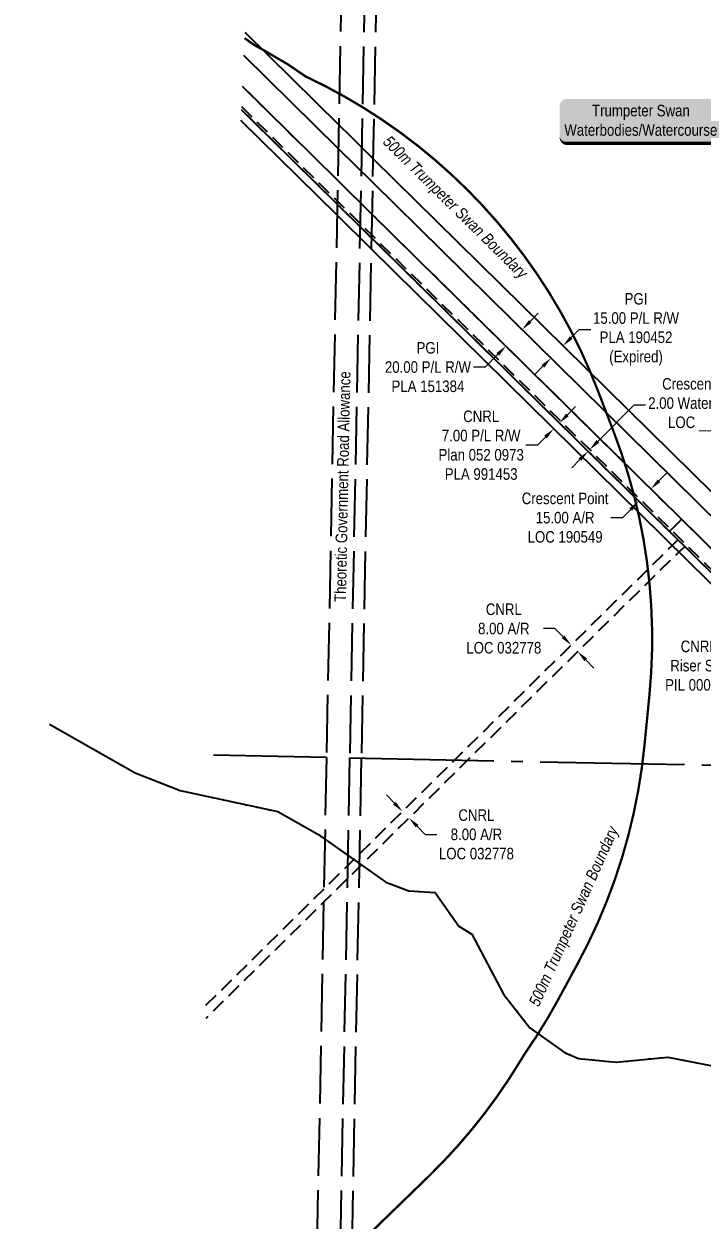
# Model space of a CAD drawing. Extents: x 407404 to 411829, y 6044942 to 6047584.
# Drawn here: x 410612 to 411199, y 6045463 to 6046500 of the extents above; entities that cross this region are included whole.
import ezdxf
from ezdxf.enums import TextEntityAlignment as Align

# ---------------------------------------------------------------- set-up
doc = ezdxf.new("R2010")
doc.units = 0
doc.header["$LTSCALE"] = 5
doc.header["$PDSIZE"] = 0.5
for name, pattern in [('DASHDOT2', [12.7, 6.35, -3.175, 0, -3.175]), ('foc-ACCESSROAD', [3.75, 2.5, -1.25]), ('foc-QUARTERLINE', [33, 25, -3, 2, -3]), ('foc-UNSURVEYED', [12.5, 10, -2.5]), ('foc-WHEELTRACKS', [2, 0.4, -1.6])]:
    doc.linetypes.add(name, pattern=pattern)
doc.layers.get('Defpoints').update_dxf_attribs({"color": 9})
for name, color, linetype in [('AS-WILDLIFE', 131, 'DASHDOT2'), ('AS-WILDLIFE-BLOCK', 131, 'Continuous'), ('C-AR', 13, 'foc-ACCESSROAD'), ('F-AR', 190, 'foc-ACCESSROAD'), ('F-RW', 190, 'Continuous'), ('L-QSEC', 8, 'foc-QUARTERLINE'), ('L-ROAD-T', 7, 'Continuous'), ('L-USEC', 7, 'foc-UNSURVEYED'), ('T-WATER-P3', 160, 'foc-WHEELTRACKS')]:
    doc.layers.add(name, color=color, linetype=linetype)
for name, color, linetype, lineweight in [('C-AR-T', 13, 'Continuous', 9), ('C-RW-T', 13, 'Continuous', 9), ('F-RW-T', 190, 'Continuous', 9), ('F-WS-T', 190, 'Continuous', 9)]:
    doc.layers.add(name, color=color, linetype=linetype, lineweight=lineweight)
doc.styles.add('240', font='ARIALN.TTF', dxfattribs={"height": 30})
doc.styles.add('80', font='ARIALN.TTF', dxfattribs={"height": 10})
doc.styles.add('80CG', font='ARIALN.TTF', dxfattribs={"height": 10})
doc.styles.add('80L', font='ARIALN.TTF', dxfattribs={"height": 10})
doc.styles.add('foc-LtypeFont', font='ARIALN.TTF', dxfattribs={"height": 7.35})
doc.styles.add('POINTNUMBER', font='ARIALN.TTF', dxfattribs={"height": 2.5})
doc.linetypes.add('foc-TOPO-flowdirection-NOLINE', pattern='A,0,[">",foc-LtypeFont,S=0.3,R=0,X=0,Y=-0.945],-20,[">",foc-LtypeFont,S=0.3,R=0,X=0,Y=-0.945],0', length=20)
doc.dimstyles.new('Compass 5 000', dxfattribs={"dimscale": 5, "dimtxt": 9, "dimasz": 2, "dimexe": 0.2, "dimexo": 0.0625, "dimgap": 0.5, "dimtad": 0, "dimtih": 1, "dimtoh": 1, "dimzin": 0, "dimdsep": 46, "dimtxsty": '80CG', "dimcen": 0.1, "dimse1": 1, "dimse2": 1, "dimclrd": 256, "dimclrt": 256, "dimaunit": 1, "dimadec": 4, "dimazin": 0, "dimtfac": 0.06, "dimtofl": 0, "dimtmove": 0, "dimatfit": 1, "dimfxl": 0.2, "dimtolj": 1, "dimtzin": 0, "dimlwd": -1, "dimarcsym": 0})

# ---------------------------------------------------------------- blocks, each defined once
blk = doc.blocks.new('*D44')
at = {"layer": 'Defpoints', "color": 0, "transparency": 16777216}
for p in [(411078.2, 6046221.6), (411078.7, 6046221.1), (411067.6, 6046211)]:
    blk.add_point(p, dxfattribs=at)
at = {"layer": 'F-RW-T', "transparency": 16777216}
for p, q in [((411085.8, 6046228.2), (411092.8, 6046235.3)), ((411092.8, 6046235.3), (411102.8, 6046235.3)), ((411061.2, 6046203.3), (411054.2, 6046196.1))]:
    blk.add_line(p, q, dxfattribs=at)
for points in [[(411084.6, 6046229.3), (411087, 6046227), (411078.7, 6046221.1)], [(411060, 6046204.4), (411062.4, 6046202.1), (411068.2, 6046210.4)]]:
    blk.add_solid(points, dxfattribs=at)
at = {"layer": 'F-RW-T', "transparency": 16777216, "insert": (411141.9, 6046235.3), "char_height": 10, "attachment_point": 5, "style": '80CG'}
blk.add_mtext('\\A1;PGI\\P15.00 P/L R/W\\PPLA 190452\\P(Expired)', dxfattribs=at)
blk = doc.blocks.new('*D45')
at = {"layer": 'Defpoints', "color": 0, "transparency": 16777216}
for p in [(411044.9, 6046233.4), (411029.2, 6046220.8), (411030.9, 6046219.1)]:
    blk.add_point(p, dxfattribs=at)
at = {"layer": 'F-RW-T', "transparency": 16777216}
for p, q in [((411050.3, 6046242.1), (411057.3, 6046249.3)), ((411022.2, 6046213.7), (411011.3, 6046202.6)), ((411011.3, 6046202.6), (411001.3, 6046202.6))]:
    blk.add_line(p, q, dxfattribs=at)
for points in [[(411049.1, 6046243.3), (411051.4, 6046241), (411043.2, 6046235)], [(411021, 6046214.8), (411023.4, 6046212.5), (411029.2, 6046220.8)]]:
    blk.add_solid(points, dxfattribs=at)
at = {"layer": 'F-RW-T', "transparency": 16777216, "insert": (410961.7, 6046202.6), "char_height": 10, "attachment_point": 5, "style": '80CG'}
blk.add_mtext('\\A1;PGI\\P20.00 P/L R/W\\PPLA 151384', dxfattribs=at)
blk = doc.blocks.new('*D46')
at = {"layer": 'Defpoints', "color": 0, "transparency": 16777216}
for p in [(411070.6, 6046149.1), (411070.9, 6046148.9), (411075.8, 6046153.8)]:
    blk.add_point(p, dxfattribs=at)
at = {"layer": 'F-RW-T', "transparency": 16777216}
for p, q in [((411082.6, 6046161.3), (411089.6, 6046168.4)), ((411063.6, 6046142), (411056.6, 6046134.9)), ((411056.6, 6046134.9), (411046.6, 6046134.9))]:
    blk.add_line(p, q, dxfattribs=at)
for points in [[(411081.4, 6046162.4), (411083.7, 6046160.1), (411075.5, 6046154.1)], [(411062.4, 6046143.2), (411064.8, 6046140.9), (411070.6, 6046149.1)]]:
    blk.add_solid(points, dxfattribs=at)
at = {"layer": 'F-RW-T', "transparency": 16777216, "insert": (411007.8, 6046134.9), "char_height": 10, "attachment_point": 5, "style": '80CG'}
blk.add_mtext('\\A1;CNRL\\P7.00 P/L R/W\\PPlan 052 0973\\PPLA 991453', dxfattribs=at)
blk = doc.blocks.new('*D47')
at = {"layer": 'C-AR-T', "transparency": 16777216}
for p, q in [((411161.8, 6046104.1), (411168.8, 6046111.2)), ((411137.3, 6046079.2), (411130.2, 6046072.1)), ((411130.2, 6046072.1), (411120.2, 6046072.1))]:
    blk.add_line(p, q, dxfattribs=at)
for points in [[(411160.6, 6046105.2), (411163, 6046102.9), (411154.8, 6046097)], [(411136.1, 6046080.4), (411138.5, 6046078), (411144.3, 6046086.3)]]:
    blk.add_solid(points, dxfattribs=at)
at = {"layer": 'Defpoints', "color": 0, "transparency": 16777216}
for p in [(411153.3, 6046098.4), (411142.8, 6046087.8), (411144.3, 6046086.3)]:
    blk.add_point(p, dxfattribs=at)
at = {"layer": 'C-AR-T', "transparency": 16777216, "insert": (411080.5, 6046072.1), "char_height": 10, "attachment_point": 5, "style": '80CG'}
blk.add_mtext('\\A1;Crescent Point\\P15.00 A/R\\PLOC 190549', dxfattribs=at)
blk = doc.blocks.new('*D48')
at = {"layer": 'Defpoints', "color": 0, "transparency": 16777216}
for p in [(411086, 6045962), (411085.8, 6045961.7), (411091.7, 6045956.3)]:
    blk.add_point(p, dxfattribs=at)
at = {"layer": 'F-RW-T', "transparency": 16777216}
for p, q in [((411071.7, 6045976), (411061.7, 6045976)), ((411078.7, 6045968.8), (411071.7, 6045976)), ((411098.4, 6045948.9), (411105.4, 6045941.8))]:
    blk.add_line(p, q, dxfattribs=at)
for points in [[(411079.9, 6045970), (411077.6, 6045967.7), (411085.8, 6045961.7)], [(411099.6, 6045950.1), (411097.2, 6045947.7), (411091.4, 6045956)]]:
    blk.add_solid(points, dxfattribs=at)
at = {"layer": 'F-RW-T', "transparency": 16777216, "insert": (411027.4, 6045976), "char_height": 10, "attachment_point": 5, "style": '80CG'}
blk.add_mtext('\\A1;CNRL\\P8.00 A/R\\PLOC 032778', dxfattribs=at)
blk = doc.blocks.new('*D50')
at = {"layer": 'Defpoints', "color": 0, "transparency": 16777216}
for p in [(410943.7, 6045821.5), (410945.3, 6045811.8), (410949.3, 6045815.8)]:
    blk.add_point(p, dxfattribs=at)
at = {"layer": 'F-RW-T', "transparency": 16777216}
for p, q in [((410932.7, 6045824.7), (410925.7, 6045831.8)), ((410952.3, 6045804.7), (410959.4, 6045797.6)), ((410959.4, 6045797.6), (410969.4, 6045797.6))]:
    blk.add_line(p, q, dxfattribs=at)
for points in [[(410933.9, 6045825.8), (410931.5, 6045823.5), (410939.7, 6045817.5)], [(410953.5, 6045805.9), (410951.2, 6045803.6), (410945.3, 6045811.8)]]:
    blk.add_solid(points, dxfattribs=at)
at = {"layer": 'F-RW-T', "transparency": 16777216, "insert": (411003.7, 6045797.6), "char_height": 10, "attachment_point": 5, "style": '80CG'}
blk.add_mtext('\\A1;CNRL\\P8.00 A/R\\PLOC 032778', dxfattribs=at)
blk = doc.blocks.new('*U63')
h = blk.add_hatch(color=255)
edge = h.paths.add_edge_path()
edge.add_line((-64, -20), (64, -20))
edge.add_arc((64, -14), 6, 270, 360)
edge.add_line((70, -14), (70, 12.5))
edge.add_arc((64, 12.5), 6, 0, 90)
edge.add_line((64, 18.5), (-64, 18.5))
edge.add_arc((-64, 12.5), 6, 90, 180)
edge.add_line((-70, 12.5), (-70, -14))
edge.add_arc((-64, -14), 6, 180, 270)
at = {"color": 131, "flags": 128}
blk.add_lwpolyline([(-64, -20, 3, 3, 0), (64, -20, 3, 3, 0.414214), (70, -14, 3, 3, 0), (70, 12.5, 3, 0, 0.414214), (64, 18.5, 0, 0, 0), (-64, 18.5, 0, 0, 0.414214), (-70, 12.5, 0, 0, 0), (-70, -14, 0, 3, 0.414214)], format="xyseb", close=True, dxfattribs=at)
at = {"color": 131, "style": '80'}
blk.add_attdef('ENTER_TEXT_001', (-36, -5), '', height=10, dxfattribs=at)
blk = doc.blocks.new('*D73')
at = {"layer": 'C-RW-T', "transparency": 16777216}
for p, q in [((411108.8, 6046138.2), (411140.2, 6046170)), ((411140.2, 6046170), (411150.2, 6046170)), ((411093.3, 6046122.5), (411086.3, 6046115.4))]:
    blk.add_line(p, q, dxfattribs=at)
for points in [[(411107.6, 6046139.4), (411110, 6046137), (411101.8, 6046131.1)], [(411092.2, 6046123.7), (411094.5, 6046121.4), (411100.4, 6046129.6)]]:
    blk.add_solid(points, dxfattribs=at)
at = {"layer": 'Defpoints', "color": 0, "transparency": 16777216}
for p in [(410936.9, 6046290.9), (410938.3, 6046292.3), (411101.8, 6046131.1)]:
    blk.add_point(p, dxfattribs=at)
at = {"layer": 'C-RW-T', "transparency": 16777216, "insert": (411202.1, 6046170), "char_height": 10, "attachment_point": 5, "style": '80CG'}
blk.add_mtext('\\A1;Crescent Point\\P2.00 Waterline R/W\\PLOC ______', dxfattribs=at)

msp = doc.modelspace()

# ---------------------------------------------------------------- linework, layer by layer
at = {"layer": 'AS-WILDLIFE', "const_width": 2.001, "flags": 128}
msp.add_lwpolyline([(410763.603, 6045346.295), (410769.69, 6045349.432), (410785.097, 6045358.101), (410800.177, 6045367.329), (410814.908, 6045377.103), (410820.119, 6045380.532), (410844.775, 6045397.355), (410858.697, 6045407.221), (410872.275, 6045417.555), (410885.492, 6045428.347), (410898.333, 6045439.584), (410910.783, 6045451.253), (410961.688, 6045500.62), (410974.708, 6045513.722), (410987.236, 6045527.297), (410999.253, 6045541.325), (411010.745, 6045555.788), (411021.694, 6045570.665), (411032.086, 6045585.936), (411041.907, 6045601.581), (411045.143, 6045606.954), (411055.482, 6045622.292), (411065.214, 6045638.022), (411074.326, 6045654.119), (411091.358, 6045685.597), (411100.473, 6045703.275), (411108.877, 6045721.301), (411116.558, 6045739.646), (411123.503, 6045758.283), (411129.701, 6045777.181), (411135.143, 6045796.311), (411139.82, 6045815.642), (411143.724, 6045835.144), (411146.849, 6045854.786), (411149.191, 6045874.537), (411153.477, 6045918.082), (411155, 6045937.38), (411155.775, 6045956.722), (411155.8, 6045976.079), (411155.076, 6045995.422), (411153.604, 6046014.724), (411151.386, 6046033.953), (411148.425, 6046053.083), (411144.726, 6046072.083), (411140.294, 6046090.927), (411135.136, 6046109.584), (411129.259, 6046128.028), (411122.673, 6046146.23), (411108.904, 6046182.098), (411101.755, 6046199.76), (411093.934, 6046217.135), (411085.453, 6046234.197), (411076.324, 6046250.922), (411066.562, 6046267.285), (411056.18, 6046283.262), (411045.193, 6046298.83), (411033.618, 6046313.965), (411021.472, 6046328.646), (411008.772, 6046342.85), (410995.538, 6046356.558), (410981.788, 6046369.748), (410967.543, 6046382.403), (410952.823, 6046394.502), (410937.651, 6046406.028), (410922.049, 6046416.965), (410906.039, 6046427.296), (410889.644, 6046437.006), (410872.89, 6046446.08), (410855.801, 6046454.507), (410840.863, 6046464.723), (410820.049, 6046476.942), (410811.346, 6046481.772), (410804.144, 6046486.877), (410802.868, 6046487.746)], dxfattribs=at)
at = {"layer": 'C-AR', "flags": 128}
for points in [[(411679.032, 6044943.707), (411617.977, 6045035.71), (411614.271, 6045045.171), (411554.463, 6045197.87), (411565.547, 6045274.434), (411622.056, 6045456.108), (411663.225, 6045554.302), (411666.145, 6045561.271), (411437.224, 6045792.346), (411375.921, 6045854.29), (411224.428, 6046007.208), (411219.487, 6046012.173), (411210.212, 6046021.319), (411184.135, 6046047.032), (411178.151, 6046052.933), (411170.899, 6046060.084), (411181.4, 6046070.689), (411220.778, 6046031.851), (411223.061, 6046029.599), (411227.797, 6046024.919), (411229.97, 6046022.771), (411234.945, 6046017.769), (411237.217, 6046015.484), (411397.34, 6045853.866), (411440.003, 6045810.803), (411441.096, 6045818.066), (411443.022, 6045836.173), (411443.74, 6045842.965), (411444.767, 6045852.929), (411445.03, 6045855.456), (411448.236, 6045886.603), (411450.818, 6045913.694), (411452.038, 6045941.667), (411452.11, 6045990.423), (411449.524, 6046035.037), (411442.924, 6046087.068), (411434.454, 6046138.525), (411412.73, 6046215.72), (411400.773, 6046251.277), (411399.31, 6046255.63), (411398.299, 6046258.636), (411395.767, 6046266.166), (411382.067, 6046306.908), (411362.374, 6046353.557), (411323.495, 6046423.608), (411290.961, 6046471.984), (411257.468, 6046515.667), (411217.054, 6046560.91), (411185.217, 6046591.653), (411143.447, 6046627.209), (411110.362, 6046651.777), (411092.432, 6046664.328), (411089.669, 6046666.268), (411068.529, 6046680.098), (411046.963, 6046693.255), (411043.04, 6046695.478), (411024.993, 6046705.723), (411003.951, 6046717.637), (410970.399, 6046737.086), (410944.238, 6046754.708), (410921.631, 6046768.418), (410912.912, 6046773.706), (410891.796, 6046785.509), (410885.827, 6046788.846), (410833.205, 6046814.644), (410779.154, 6046835.329), (410734.799, 6046849.723), (410674.033, 6046866.317), (410626.259, 6046876.896), (410598.976, 6046881.083), (410584.112, 6046883.468), (410547.791, 6046919.707), (410532.181, 6046935.283), (410487.459, 6046979.905), (410476.843, 6046990.498), (410484.501, 6046998.17), (410487.435, 6047001.109), (410498.053, 6046990.515), (410547.69, 6046940.988), (410563.3, 6046925.413), (410584.05, 6046904.708), (410591.354, 6046897.421), (410599.019, 6046896.245), (410629.021, 6046891.642), (410677.631, 6046880.877), (410739.091, 6046864.093), (410784.151, 6046849.471), (410839.197, 6046828.405), (410892.127, 6046802.456), (410892.79, 6046802.131), (410920.459, 6046786.664), (410921.969, 6046785.748), (410952.318, 6046767.343), (410978.356, 6046749.804), (411011.405, 6046730.647), (411032.38, 6046718.77), (411054.57, 6046706.178), (411073.081, 6046694.881), (411076.54, 6046692.775), (411098.076, 6046678.685), (411119.262, 6046663.795), (411152.787, 6046638.949), (411195.294, 6046602.765), (411227.867, 6046571.311), (411269.025, 6046525.236), (411303.143, 6046480.738), (411336.294, 6046431.444), (411375.874, 6046360.129), (411395.984, 6046312.493), (411407.648, 6046277.856), (411410.204, 6046270.266), (411410.909, 6046268.172), (411411.194, 6046267.324), (411412.681, 6046262.91), (411426.986, 6046220.43), (411449.111, 6046141.78), (411457.765, 6046089.229), (411464.468, 6046036.417), (411467.109, 6045990.846), (411467.04, 6045941.331), (411465.786, 6045912.655), (411463.161, 6045885.123), (411459.814, 6045852.632), (411458.669, 6045841.44), (411456.642, 6045822.429), (411455.976, 6045816.155), (411453.165, 6045797.517), (411683.848, 6045564.703), (411677.576, 6045549.742), (411674.652, 6045542.766), (411636.165, 6045450.97), (411580.221, 6045271.112), (411569.875, 6045199.647), (411630.504, 6045044.852), (411631.361, 6045042.669), (411680.808, 6044968.157), (411697.272, 6044943.346)], [(410801.063, 6046445.82), (410883.579, 6046364.436), (410913.176, 6046335.243), (411181.4, 6046070.689), (411170.899, 6046060.085), (410912.774, 6046314.629), (410883.176, 6046343.817), (410800.194, 6046425.646)], [(410800.31, 6046428.34), (410884.58, 6046345.241), (410914.179, 6046316.053), (411172.303, 6046061.509), (411179.555, 6046054.357), (411185.54, 6046048.456), (411211.617, 6046022.743), (411220.898, 6046013.59), (411225.847, 6046008.618), (411377.341, 6045855.698), (411438.646, 6045793.753), (411443.956, 6045788.393), (411453.164, 6045797.516), (411454.572, 6045796.095), (411443.943, 6045785.565), (411437.224, 6045792.346), (411375.921, 6045854.29), (411224.428, 6046007.208), (411219.487, 6046012.173), (411210.212, 6046021.319), (411184.135, 6046047.032), (411178.151, 6046052.933), (411170.899, 6046060.085), (410912.774, 6046314.629), (410883.176, 6046343.817), (410800.194, 6046425.646)]]:
    msp.add_lwpolyline(points, dxfattribs=at)
at = {"layer": 'F-AR', "flags": 128}
msp.add_lwpolyline([(410769.52, 6045649.531), (410871.594, 6045750.299), (410902.354, 6045780.666), (410984.786, 6045862.041), (411173.17, 6046048.016), (411178.151, 6046052.933), (411184.136, 6046047.033), (411179.083, 6046042.185), (411163.705, 6046027.431), (410995.95, 6045861.82), (410902.131, 6045769.204), (410871.37, 6045738.836), (410769.296, 6045638.067)], dxfattribs=at)
at = {"layer": 'F-RW'}
for points in [[(410803.091, 6046492.925), (410884.519, 6046412.619), (410894.641, 6046402.636), (410914.117, 6046383.428), (411245.53, 6046056.557), (411254.69, 6046047.535), (411259.64, 6046042.54), (411445.032, 6045855.455), (411447.584, 6045852.874), (411458.675, 6045841.458), (411463.212, 6045836.971), (411693.125, 6045605.095), (411731.194, 6045566.678), (411712.182, 6045523.776), (411690.554, 6045472.156), (411675.655, 6045436.595), (411621.307, 6045261.809), (411613.025, 6045204.606), (411668.834, 6045062.14), (411680.966, 6045043.858), (411682.234, 6045041.948), (411748.341, 6044942.337)], [(411730.107, 6044942.697), (411681.725, 6045015.601), (411662.733, 6045044.217), (411655.457, 6045055.182), (411597.618, 6045202.83), (411606.638, 6045265.13), (411661.566, 6045441.779), (411691.341, 6045512.834), (411698.371, 6045529.61), (411713.443, 6045563.287), (411692.721, 6045584.198), (411461.182, 6045817.848), (411456.642, 6045822.429), (411443.023, 6045836.172), (411426.053, 6045853.299), (411249.055, 6046031.921), (411244.072, 6046036.951), (411234.934, 6046045.964), (410913.714, 6046362.767), (410884.116, 6046391.958), (410802.221, 6046472.724)], [(410802.221, 6046472.724), (410884.116, 6046391.958), (410913.714, 6046362.767), (411234.934, 6046045.964), (411244.072, 6046036.951), (411249.055, 6046031.921), (411426.053, 6045853.299), (411443.023, 6045836.172), (411456.642, 6045822.429), (411461.182, 6045817.848), (411692.721, 6045584.198), (411713.443, 6045563.287), (411698.371, 6045529.61), (411691.341, 6045512.834), (411661.566, 6045441.779), (411606.638, 6045265.13), (411597.618, 6045202.83), (411655.457, 6045055.182), (411662.733, 6045044.217), (411681.725, 6045015.601), (411730.107, 6044942.697)], [(411705.786, 6044943.178), (411681.045, 6044980.458), (411638.414, 6045044.696), (411637.615, 6045045.902), (411577.068, 6045200.46), (411587.072, 6045269.559), (411642.752, 6045448.627), (411679.949, 6045537.393), (411682.914, 6045544.355), (411689.808, 6045558.687), (411687.66, 6045560.855), (411683.848, 6045564.703), (411453.164, 6045797.516), (411440.004, 6045810.798), (411397.331, 6045853.867), (411234.943, 6046017.764), (411229.952, 6046022.801), (411220.778, 6046031.851), (411181.4, 6046070.688), (410913.176, 6046335.243), (410883.579, 6046364.436), (410801.063, 6046445.82)], [(410800.194, 6046425.646), (410883.176, 6046343.817), (410912.774, 6046314.629), (411210.212, 6046021.319), (411219.487, 6046012.173), (411225.198, 6046017.908), (411230.01, 6046022.743), (411244.112, 6046036.91), (411309.11, 6046102.203), (411312.185, 6046114.079), (411318.86, 6046111.974), (411314.898, 6046097.974), (411289.522, 6046072.517), (411249.055, 6046031.921), (411234.943, 6046017.764), (411224.43, 6046007.226), (411219.531, 6046002.302), (411214.549, 6046007.215), (411205.256, 6046016.378), (410912.586, 6046304.991), (410882.988, 6046334.179), (410799.788, 6046416.223)]]:
    msp.add_lwpolyline(points, dxfattribs=at)
at = {"layer": 'L-QSEC'}
for p, q in [((410873.817, 6045864.243), (410776.104, 6045866.177)), ((410893.933, 6045863.845), (411663.3, 6045848.619))]:
    msp.add_line(p, q, dxfattribs=at)
at = {"layer": 'L-USEC'}
for p, q in [((410889.51, 6046668.36), (410873.817, 6045864.243)), ((410909.626, 6046667.962), (410893.933, 6045863.85)), ((410919.666, 6046667.763), (410903.973, 6045863.647)), ((410873.817, 6045864.243), (410858.129, 6045060.128)), ((410893.933, 6045863.85), (410878.245, 6045059.73)), ((410903.973, 6045863.647), (410888.285, 6045059.532))]:
    msp.add_line(p, q, dxfattribs=at)
at = {"layer": 'T-WATER-P3', "linetype": 'foc-TOPO-flowdirection-NOLINE', "flags": 128}
msp.add_lwpolyline([(410633.985, 6045893.096), (410708.307, 6045850.876), (410747.119, 6045835.593), (410831.819, 6045817.341), (410866.247, 6045797.806), (410925.383, 6045756.271), (410945.034, 6045748.622), (410967.917, 6045747.169), (410988.56, 6045717.961), (410999.776, 6045711.051), (411027.197, 6045659.215), (411050.049, 6045630.05), (411080.114, 6045608.591), (411092.009, 6045603.493), (411124.821, 6045600.205), (411169.509, 6045604.697), (411213.891, 6045595.832), (411227.705, 6045579.445), (411268.412, 6045513.572), (411278.251, 6045504.198), (411320.02, 6045479.183), (411347.865, 6045469.209), (411387.413, 6045474.011), (411420.506, 6045493.52), (411458.798, 6045497.571), (411491.809, 6045477.904), (411528.455, 6045465.523), (411554.508, 6045481.979), (411558.641, 6045487.713), (411568.685, 6045529.283), (411559.104, 6045608.505)], dxfattribs=at)
at = {"layer": 'T-WATER-P3', "flags": 128}
msp.add_lwpolyline([(410774.533, 6045829.686), (410831.819, 6045817.341), (410866.247, 6045797.806), (410925.383, 6045756.271), (410945.034, 6045748.622), (410967.917, 6045747.169), (410988.56, 6045717.961), (410999.776, 6045711.051), (411027.197, 6045659.215), (411050.049, 6045630.05), (411080.114, 6045608.591), (411092.009, 6045603.493), (411124.821, 6045600.205), (411169.509, 6045604.697), (411213.891, 6045595.832), (411227.705, 6045579.445), (411268.412, 6045513.572), (411278.251, 6045504.198), (411320.02, 6045479.183), (411347.865, 6045469.209), (411387.413, 6045474.011), (411420.506, 6045493.52), (411458.798, 6045497.571), (411491.809, 6045477.904), (411528.455, 6045465.523), (411554.508, 6045481.979), (411558.641, 6045487.713), (411568.685, 6045529.283), (411559.104, 6045608.505)], dxfattribs=at)

# ---------------------------------------------------------------- block references
at = {"layer": 'AS-WILDLIFE-BLOCK'}
ref = msp.add_blockref('*U63', (411145.889, 6046416.517), dxfattribs=dict(at, xscale=1.000440123623586, yscale=1.000440123623586, zscale=1.000440123623586))
ref.add_attrib('ENTER_TEXT_001', 'Trumpeter Swan', (411103.794, 6046419.93), dxfattribs={"layer": '0', "color": 131, "height": 10.0044, "style": '80'})
ref.add_attrib('ENTER_TEXT_002', 'Waterbodies/Watercourse', (411079.813, 6046403.086), dxfattribs={"layer": '0', "color": 131, "height": 10.0044, "style": '80'})

# ---------------------------------------------------------------- texts
at = {"layer": 'AS-WILDLIFE', "char_height": 10.0044, "attachment_point": 5, "style": '240'}
for s, insert, rotation in [('{\\fArial Narrow|b0|i1|c0|p34;800m Trumpeter Swan Boundary}', (411216.622, 6046536.065), 313.744248), ('{\\fArial Narrow|b0|i1|c0|p34;500m Trumpeter Swan Boundary}', (410984.567, 6046340.241), 315.395297), ('{\\fArial Narrow|b0|i1|c0|p34;500m Trumpeter Swan Boundary}', (411089.09, 6045726.114), 65.82525)]:
    msp.add_mtext_dynamic_manual_height_columns(s, width=169.60845, gutter_width=45.02, heights=[0], dxfattribs=dict(at, insert=insert, rotation=rotation))
at = {"layer": 'F-WS-T', "insert": (411166.005, 6045965.57), "char_height": 10.0044, "attachment_point": 1, "style": 'POINTNUMBER'}
msp.add_mtext_dynamic_manual_height_columns('\\pi14.597;CNRL\\P\\pi5.5546;Riser Site\\P\\pi1.0983;PIL 000133', width=59.40462, gutter_width=37.484, heights=[0], dxfattribs=at)
at = {"layer": 'L-ROAD-T', "style": '80L'}
msp.add_text('Theoretic Government Road Allowance', height=10, rotation=88.881623, dxfattribs=at).set_placement((410887.66, 6046099.059), align=Align.MIDDLE_CENTER)

# ---------------------------------------------------------------- dimensions: what is measured, and where the dimension line sits
at = {"layer": 'C-AR-T'}
dim = msp.add_aligned_dim(p1=(411153.282, 6046098.422), p2=(411142.801, 6046087.794), distance=2.085, text='Crescent Point\\P15.00 A/R\\PLOC 190549', dimstyle='Compass 5 000', dxfattribs=at)
dim.commit()
dim.dimension.update_dxf_attribs({"geometry": '*D47', "text_midpoint": (411080.482, 6046072.09)})
at = {"layer": 'C-RW-T'}
dim = msp.add_linear_dim(base=(411101.768, 6046131.066), p1=(410936.865, 6046290.873), p2=(410938.269, 6046292.297), angle=45.400129, text='Crescent Point\\P2.00 Waterline R/W\\PLOC ______', dimstyle='Compass 5 000', dxfattribs=at)
dim.commit()
dim.dimension.update_dxf_attribs({"geometry": '*D73', "text_midpoint": (411202.101, 6046169.991), "dimtype": 161})
at = {"layer": 'F-RW-T'}
for p1, p2, distance, text, picture, middle in [((411067.632, 6046210.966), (411078.157, 6046221.636), -0.823, 'PGI\\P15.00 P/L R/W\\PPLA 190452\\P(Expired)', '*D44', (411141.873, 6046235.298)), ((411075.819, 6046153.848), (411070.906, 6046148.866), -0.405, 'CNRL\\P7.00 P/L R/W\\PPlan 052 0973\\PPLA 991453', '*D46', (411007.84, 6046134.909)), ((411091.653, 6045956.3), (411086.032, 6045961.993), 0.379, 'CNRL\\P8.00 A/R\\PLOC 032778', '*D48', (411027.398, 6045975.959))]:
    dim = msp.add_aligned_dim(p1=p1, p2=p2, distance=distance, text=text, dimstyle='Compass 5 000', dxfattribs=at)
    dim.commit()
    dim.dimension.update_dxf_attribs({"geometry": picture, "text_midpoint": middle})
for base, p1, p2, angle, text, picture, middle in [((411029.21, 6046220.796), (411044.912, 6046233.374), (411030.881, 6046219.148), 225.394556, 'PGI\\P20.00 P/L R/W\\PPLA 151384', '*D45', (410961.721, 6046202.598)), ((410945.323, 6045811.842), (410943.698, 6045821.479), (410949.318, 6045815.786), 314.630225, 'CNRL\\P8.00 A/R\\PLOC 032778', '*D50', (411003.688, 6045797.609))]:
    dim = msp.add_linear_dim(base=base, p1=p1, p2=p2, angle=angle, text=text, dimstyle='Compass 5 000', dxfattribs=at)
    dim.commit()
    dim.dimension.update_dxf_attribs({"geometry": picture, "text_midpoint": middle, "dimtype": 161})

doc.saveas('drawing.dxf')
